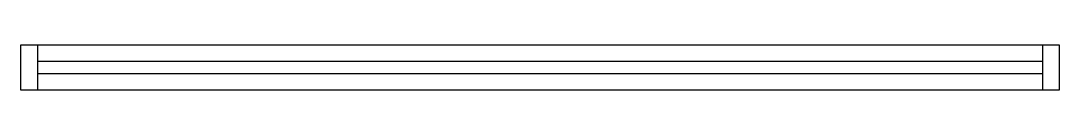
# Model space of a CAD drawing. Header units: metres. Extents: x 2175 to 2610, y 16760 to 16779.
import ezdxf

# ---------------------------------------------------------------- set-up
doc = ezdxf.new("R2010")
doc.units = ezdxf.units.M
doc.layers.add('Painéis', color=7, linetype='Continuous')
doc.layers.add('SARR_2.2x7', color=7, linetype='Continuous')

msp = doc.modelspace()

# ---------------------------------------------------------------- linework, layer by layer
at = {"layer": 'Painéis', "color": 7, "lineweight": 25}
for points in [[(2419.29, 16759.76), (2175.29, 16759.76), (2175.29, 16778.76), (2419.29, 16778.76)], [(2419.29, 16778.76), (2610.29, 16778.76), (2610.29, 16759.76), (2419.29, 16759.76)]]:
    msp.add_lwpolyline(points, dxfattribs=at)
at = {"layer": 'SARR_2.2x7', "color": 7, "lineweight": 25}
for p, q in [((2182.29, 16778.76), (2182.29, 16759.76)), ((2603.29, 16778.76), (2603.29, 16759.76)), ((2419.29, 16771.76), (2182.29, 16771.76)), ((2603.29, 16771.76), (2419.29, 16771.76)), ((2182.29, 16766.76), (2419.29, 16766.76)), ((2419.29, 16766.76), (2603.29, 16766.76))]:
    msp.add_line(p, q, dxfattribs=at)

doc.saveas('drawing.dxf')
